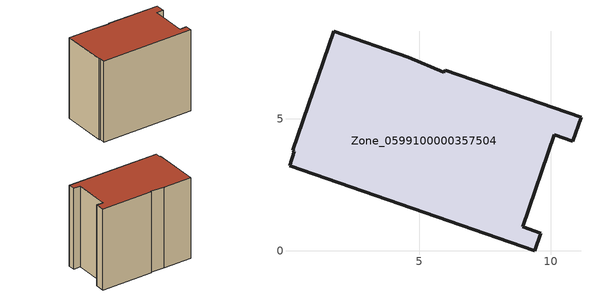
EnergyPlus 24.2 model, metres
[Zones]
Zone_0599100000357504
 floor ground (C_G): 0.19,3.81 1.76,8.33 4.58,7.35 5.94,6.77 5.99,6.86 11.14,5.06 10.82,4.16 10.13,4.4 8.92,0.91 9.61,0.67 9.38,0 0.08,3.23 0.26,3.78 z0
 wall outside (C_F): 5.99,6.86 5.94,6.77 4.58,7.35 1.76,8.33 0.19,3.81 0.26,3.78 0.08,3.23 9.38,0 9.61,0.67 8.92,0.91 10.13,4.4 10.82,4.16 11.14,5.06 5.99,6.86 z0:8.61
 roof outside (C_R): 5.94,6.77 4.58,7.35 1.76,8.33 0.19,3.81 0.26,3.78 0.08,3.23 9.38,0 9.61,0.67 8.92,0.91 10.13,4.4 10.82,4.16 11.14,5.06 5.99,6.86 z8.61
[BUILDING]
Pand.0599100000357504: North Axis=0; Terrain=City; Loads Convergence Tolerance Value=0.04; Temperature Convergence Tolerance Value=0.4; Solar Distribution=FullExterior; Maximum Number of Warmup Days=25; Minimum Number of Warmup Days=1
[Site:Location]
Rotterdam.The.Hague.AP_ZH_NLD Design_Conditions: Latitude=51.96; Longitude=4.45; Time Zone=1; Elevation=-4.5
[SITE:GROUNDTEMPERATURE:BUILDINGSURFACE]
18, 18, 18, 18, 18, 18, 18, 18, 18, 18, 18, 18
[MATERIAL] Thermal Absorptance=0.9; Solar Absorptance=0.7; Visible Absorptance=0.7
Name | Roughness | Thickness | Conductivity | Density | Specific Heat
G.TC.1992-2005 | MediumSmooth | 0.15 | 0.06 | 540 | 1210
F.TC.1992-2005 | Rough | 0.3 | 0.12 | 1920 | 840
R.TC.1992-2005 | MediumRough | 0.2 | 0.08 | 1500 | 1000
[CONSTRUCTION]
C_G: G.TC.1992-2005
C_F: F.TC.1992-2005
C_R: R.TC.1992-2005
[ZONE]
Zone_0599100000357504: Type=1; Multiplier=1; Ceiling Height=Autocalculate; Volume=Autocalculate; Floor Area=autocalculate; Part of Total Floor Area=Yes
[ZONEINFILTRATION:DESIGNFLOWRATE]
Infil_Zone_0599100000357504: Zone or ZoneList or Space or SpaceList=Zone_0599100000357504; Schedule=AlwaysOn; Design Flow Rate Calculation Method=Flow/Area; Flow Rate per Floor Area=0.0015; Constant Term Coefficient=1; Temperature Term Coefficient=0; Velocity Term Coefficient=0; Velocity Squared Term Coefficient=0
[HVACTEMPLATE:ZONE:IDEALLOADSAIRSYSTEM]
Zone_0599100000357504: Maximum Heating Supply Air Temperature=50; Minimum Cooling Supply Air Temperature=13; Maximum Heating Supply Air Humidity Ratio=0.0156; Minimum Cooling Supply Air Humidity Ratio=0.0077; Heating Limit=NoLimit; Cooling Limit=NoLimit; Dehumidification Control Type=ConstantSensibleHeatRatio; Cooling Sensible Heat Ratio=0.7; Dehumidification Setpoint=60; Humidification Control Type=None; Humidification Setpoint=30; Outdoor Air Method=None; Outdoor Air Flow Rate per Person=0.00944; Outdoor Air Flow Rate per Zone Floor Area=0; Outdoor Air Flow Rate per Zone=0; Demand Controlled Ventilation Type=None; Outdoor Air Economizer Type=NoEconomizer; Heat Recovery Type=None; Sensible Heat Recovery Effectiveness=0.7; Latent Heat Recovery Effectiveness=0.65
[ZONECONTROL:THERMOSTAT]
ThermostatControl_Zone_0599100000357504: Zone or ZoneList=Zone_0599100000357504; Control Type Schedule=DualSetpointControlType; Control 1=Thermostat_Zone_0599100000357504; Temperature Difference Between Cutout And Setpoint=0
[THERMOSTATSETPOINT:DUALSETPOINT]
Thermostat_Zone_0599100000357504: Heating Setpoint Temperature Schedule=HeatingSetpoint_Zone_0599100000357504; Cooling Setpoint Temperature Schedule=CoolingSetpoint_Zone_0599100000357504
[SCHEDULE:COMPACT]
HeatingSetpoint_Zone_0599100000357504: Through: 12/31, For: AllDays, Until: 24:00, 21
CoolingSetpoint_Zone_0599100000357504: Through: 12/31, For: AllDays, Until: 24:00, 24
DualSetpointControlType: Through: 12/31, For: AllDays, Until: 24:00, 4
AlwaysOn: Through: 12/31, For: AllDays, Until: 24:00, 1
